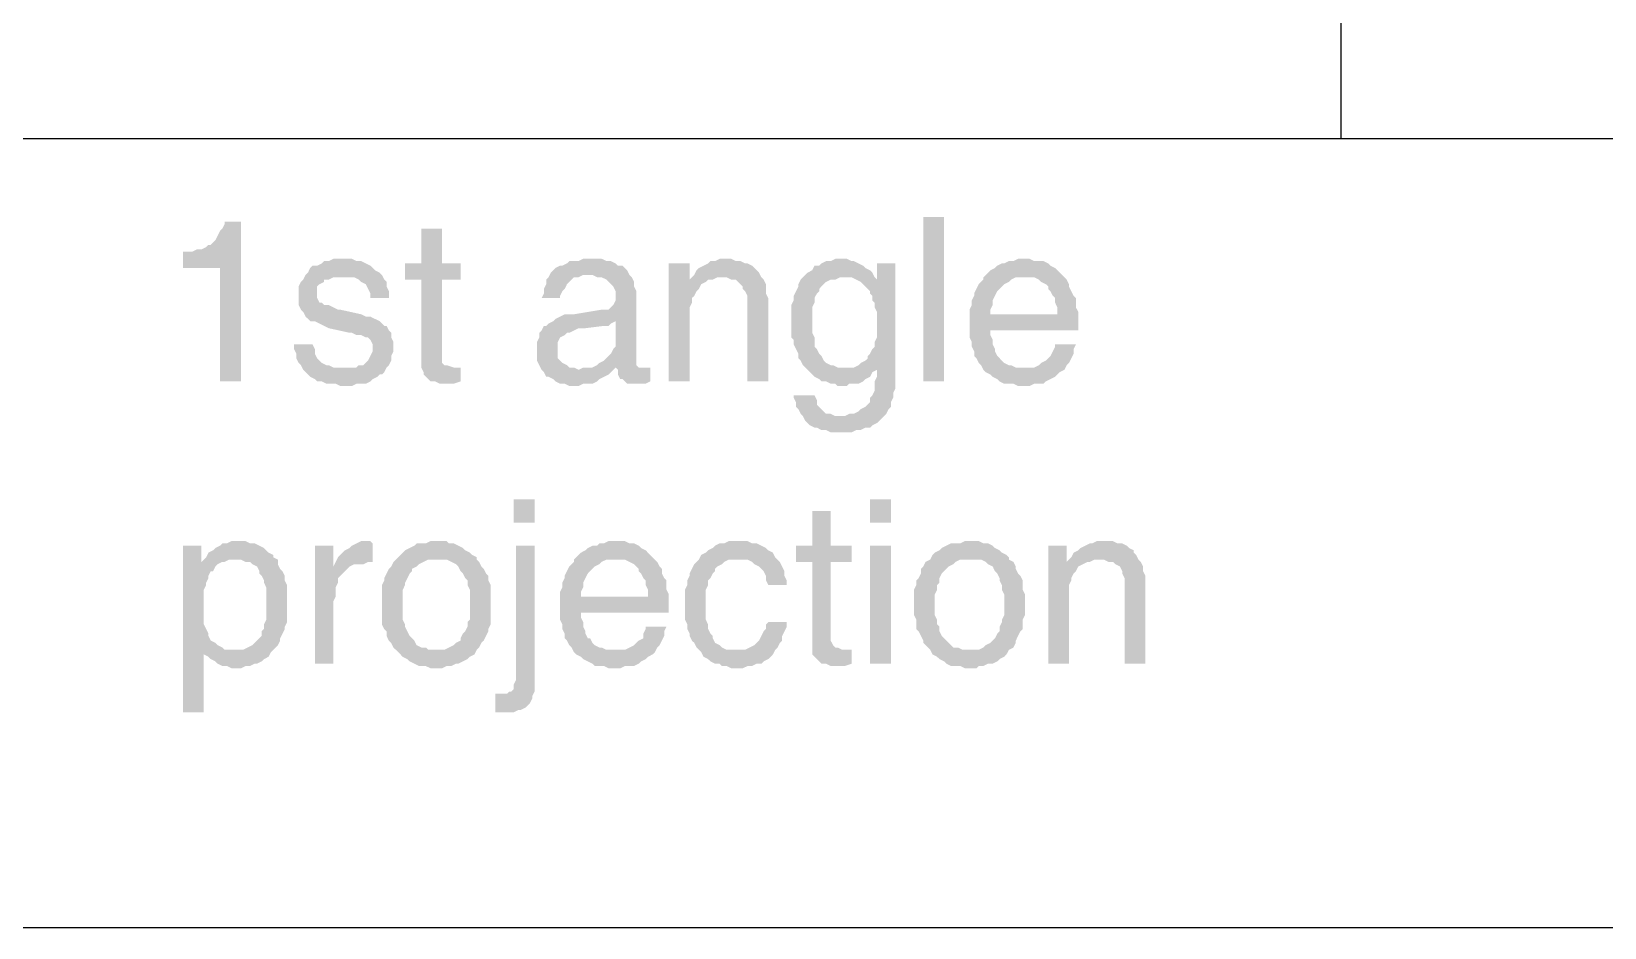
# Model space of a CAD drawing. Header units: inches. Extents: x 3613 to 8393, y -2205 to -794.
# Drawn here: x 8290.45 to 8321.14, y -1531.18 to -1513.7 of the extents above; entities that cross this region are included whole.
import ezdxf

# ---------------------------------------------------------------- set-up
doc = ezdxf.new("R2010")
doc.units = ezdxf.units.IN
doc.header["$MEASUREMENT"] = 0

msp = doc.modelspace()

# ---------------------------------------------------------------- hatches: boundary and pattern name
at = {"transparency": 33554559}
for points in [[(8294.537, -1517.413), (8294.221, -1517.413), (8294.221, -1517.458), (8294.176, -1517.548), (8294.13, -1517.593), (8294.085, -1517.684), (8294.04, -1517.774), (8293.995, -1517.819), (8293.95, -1517.864), (8293.905, -1517.864), (8293.86, -1517.909), (8293.769, -1517.954), (8293.679, -1517.954), (8293.589, -1517.999), (8293.408, -1517.999), (8293.408, -1518.315), (8294.13, -1518.315), (8294.13, -1520.527), (8294.537, -1520.527)], [(8298.463, -1517.548), (8298.057, -1517.548), (8298.057, -1518.225), (8297.741, -1518.225), (8297.741, -1518.541), (8298.057, -1518.541), (8298.057, -1520.256), (8298.102, -1520.346), (8298.102, -1520.391), (8298.147, -1520.437), (8298.192, -1520.482), (8298.238, -1520.527), (8298.328, -1520.527), (8298.418, -1520.572), (8298.689, -1520.572), (8298.824, -1520.527), (8298.824, -1520.256), (8298.689, -1520.256), (8298.553, -1520.211), (8298.508, -1520.211), (8298.463, -1520.166), (8298.463, -1518.541), (8298.824, -1518.541), (8298.824, -1518.225), (8298.463, -1518.225)], [(8307.851, -1520.527), (8307.851, -1517.322), (8308.257, -1517.322), (8308.257, -1520.527)], [(8296.523, -1518.135), (8296.342, -1518.135), (8296.252, -1518.18), (8296.161, -1518.18), (8296.116, -1518.225), (8296.026, -1518.27), (8295.936, -1518.27), (8295.891, -1518.315), (8295.846, -1518.406), (8295.8, -1518.451), (8295.755, -1518.541), (8295.71, -1518.586), (8295.665, -1518.676), (8295.665, -1519.037), (8295.71, -1519.128), (8295.755, -1519.173), (8295.8, -1519.263), (8295.846, -1519.308), (8295.891, -1519.353), (8295.981, -1519.353), (8296.071, -1519.399), (8296.161, -1519.444), (8296.252, -1519.489), (8296.658, -1519.579), (8296.703, -1519.579), (8296.793, -1519.624), (8296.884, -1519.624), (8296.974, -1519.669), (8297.019, -1519.669), (8297.064, -1519.714), (8297.109, -1519.805), (8297.109, -1519.94), (8297.064, -1520.03), (8297.019, -1520.121), (8296.974, -1520.166), (8296.929, -1520.211), (8296.838, -1520.211), (8296.793, -1520.256), (8296.568, -1520.256), (8295.755, -1520.301), (8295.8, -1520.346), (8295.846, -1520.391), (8295.891, -1520.437), (8295.981, -1520.482), (8296.026, -1520.527), (8296.116, -1520.527), (8296.207, -1520.572), (8296.387, -1520.572), (8296.477, -1520.617), (8296.703, -1520.617), (8296.793, -1520.572), (8296.974, -1520.572), (8297.064, -1520.527), (8297.109, -1520.482), (8297.199, -1520.437), (8297.245, -1520.391), (8297.29, -1520.391), (8297.335, -1520.346), (8297.38, -1520.256), (8297.425, -1520.211), (8297.47, -1520.121), (8297.47, -1520.03), (8297.515, -1519.94), (8297.515, -1519.85), (8297.515, -1519.76), (8297.47, -1519.669), (8297.47, -1519.579), (8297.425, -1519.534), (8297.38, -1519.444), (8297.335, -1519.444), (8297.29, -1519.399), (8297.245, -1519.353), (8297.154, -1519.308), (8297.064, -1519.263), (8296.974, -1519.263), (8296.884, -1519.218), (8296.477, -1519.128), (8296.432, -1519.128), (8296.342, -1519.083), (8296.252, -1519.037), (8296.161, -1519.037), (8296.116, -1518.992), (8296.071, -1518.992), (8296.026, -1518.902), (8296.026, -1518.676), (8296.071, -1518.631), (8296.161, -1518.586), (8296.161, -1518.541), (8296.252, -1518.541), (8296.342, -1518.496), (8296.523, -1518.496), (8297.29, -1518.451), (8297.245, -1518.406), (8297.154, -1518.36), (8297.109, -1518.315), (8297.064, -1518.27), (8296.974, -1518.225), (8296.884, -1518.18), (8296.793, -1518.18), (8296.703, -1518.135), (8296.613, -1518.135)], [(8301.397, -1518.135), (8301.216, -1518.135), (8301.126, -1518.18), (8300.945, -1518.18), (8300.9, -1518.225), (8300.81, -1518.27), (8300.765, -1518.27), (8300.675, -1518.315), (8300.63, -1518.36), (8300.584, -1518.406), (8300.539, -1518.496), (8300.494, -1518.541), (8300.494, -1518.631), (8300.449, -1518.722), (8300.449, -1518.812), (8300.404, -1518.902), (8300.765, -1518.902), (8300.765, -1518.857), (8300.81, -1518.767), (8300.855, -1518.722), (8300.9, -1518.631), (8300.945, -1518.586), (8300.991, -1518.541), (8301.036, -1518.496), (8301.126, -1518.496), (8301.216, -1518.451), (8302.119, -1518.451), (8302.074, -1518.36), (8302.029, -1518.315), (8301.983, -1518.27), (8301.893, -1518.27), (8301.848, -1518.225), (8301.758, -1518.18), (8301.668, -1518.18), (8301.577, -1518.135), (8301.487, -1518.135)], [(8303.292, -1518.225), (8302.886, -1518.225), (8302.886, -1520.527), (8303.292, -1520.527), (8303.292, -1519.308), (8303.292, -1519.083), (8303.337, -1518.992), (8303.337, -1518.902), (8303.383, -1518.857), (8303.428, -1518.767), (8303.473, -1518.722), (8303.473, -1518.722), (8303.518, -1518.631), (8303.608, -1518.586), (8303.292, -1518.541)], [(8304.014, -1518.135), (8303.879, -1518.135), (8303.789, -1518.18), (8303.699, -1518.18), (8303.653, -1518.225), (8303.563, -1518.27), (8303.473, -1518.315), (8303.428, -1518.36), (8303.383, -1518.451), (8303.292, -1518.541), (8303.608, -1518.586), (8303.653, -1518.541), (8303.744, -1518.541), (8303.834, -1518.496), (8304.691, -1518.496), (8304.646, -1518.406), (8304.601, -1518.36), (8304.556, -1518.315), (8304.511, -1518.27), (8304.421, -1518.225), (8304.376, -1518.225), (8304.285, -1518.18), (8304.195, -1518.18), (8304.105, -1518.135)], [(8306.271, -1518.135), (8306.136, -1518.135), (8306.045, -1518.18), (8305.955, -1518.18), (8305.865, -1518.225), (8305.82, -1518.27), (8305.729, -1518.27), (8305.684, -1518.36), (8305.594, -1518.406), (8305.549, -1518.451), (8305.504, -1518.496), (8306.452, -1518.496), (8306.542, -1518.541), (8306.632, -1518.586), (8306.948, -1518.541), (8306.903, -1518.496), (8306.903, -1518.496), (8306.858, -1518.406), (8306.813, -1518.36), (8306.722, -1518.315), (8306.677, -1518.27), (8306.587, -1518.225), (8306.497, -1518.18), (8306.452, -1518.18), (8306.361, -1518.135)], [(8307.309, -1518.225), (8306.948, -1518.225), (8306.948, -1518.541), (8306.632, -1518.586), (8306.677, -1518.631), (8306.722, -1518.676), (8306.813, -1518.767), (8306.813, -1518.812), (8306.858, -1518.857), (8306.858, -1518.947), (8306.903, -1518.992), (8306.903, -1519.083), (8306.948, -1519.173), (8306.948, -1519.669), (8306.903, -1519.76), (8306.903, -1519.85), (8306.858, -1519.895), (8306.813, -1519.985), (8306.768, -1520.03), (8306.768, -1520.076), (8306.722, -1520.121), (8306.632, -1520.166), (8306.587, -1520.211), (8306.497, -1520.256), (8306.316, -1520.256), (8306.948, -1520.301), (8306.948, -1520.437), (8306.903, -1520.527), (8306.903, -1520.707), (8306.858, -1520.798), (8306.813, -1520.843), (8306.813, -1520.933), (8306.768, -1520.978), (8306.722, -1521.023), (8306.632, -1521.068), (8306.587, -1521.114), (8306.497, -1521.159), (8306.406, -1521.159), (8306.316, -1521.204), (8306.226, -1521.204), (8307.083, -1521.204), (8307.129, -1521.159), (8307.174, -1521.068), (8307.219, -1521.023), (8307.219, -1520.933), (8307.264, -1520.843), (8307.264, -1520.753), (8307.309, -1520.662), (8307.309, -1520.391)], [(8309.836, -1518.135), (8309.701, -1518.135), (8309.611, -1518.18), (8309.521, -1518.18), (8309.43, -1518.225), (8309.385, -1518.225), (8309.295, -1518.27), (8309.25, -1518.315), (8309.16, -1518.36), (8309.114, -1518.406), (8309.024, -1518.496), (8310.017, -1518.496), (8310.107, -1518.541), (8310.152, -1518.586), (8310.243, -1518.631), (8310.288, -1518.676), (8310.288, -1518.722), (8310.333, -1518.767), (8310.378, -1518.857), (8310.423, -1518.902), (8310.423, -1518.992), (8310.468, -1519.083), (8310.468, -1519.218), (8308.753, -1519.218), (8308.753, -1519.669), (8308.798, -1519.76), (8308.798, -1519.85), (8308.844, -1519.94), (8308.844, -1520.03), (8308.889, -1520.076), (8308.934, -1520.166), (8308.979, -1520.211), (8309.024, -1520.301), (8309.836, -1520.256), (8309.656, -1520.256), (8309.566, -1520.211), (8309.521, -1520.211), (8309.43, -1520.166), (8309.385, -1520.121), (8309.295, -1520.03), (8309.295, -1520.03), (8309.25, -1519.94), (8309.25, -1519.895), (8309.205, -1519.805), (8309.205, -1519.714), (8309.16, -1519.624), (8309.16, -1519.534), (8310.875, -1519.534), (8310.875, -1519.173), (8310.829, -1519.083), (8310.829, -1518.902), (8310.784, -1518.857), (8310.739, -1518.767), (8310.694, -1518.676), (8310.694, -1518.631), (8310.649, -1518.541), (8310.604, -1518.496), (8310.559, -1518.451), (8310.468, -1518.36), (8310.423, -1518.315), (8310.333, -1518.27), (8310.288, -1518.225), (8310.198, -1518.18), (8310.017, -1518.18), (8309.927, -1518.135)], [(8297.29, -1518.451), (8296.523, -1518.496), (8296.748, -1518.496), (8296.838, -1518.541), (8296.884, -1518.586), (8296.884, -1518.586), (8296.974, -1518.631), (8297.019, -1518.722), (8297.064, -1518.812), (8297.064, -1518.902), (8297.425, -1518.902), (8297.425, -1518.767), (8297.38, -1518.676), (8297.38, -1518.586), (8297.335, -1518.541)], [(8302.119, -1518.451), (8301.307, -1518.451), (8301.397, -1518.451), (8301.487, -1518.496), (8301.577, -1518.496), (8301.668, -1518.541), (8301.713, -1518.586), (8301.758, -1518.631), (8301.803, -1518.676), (8301.848, -1518.767), (8301.848, -1518.947), (8301.803, -1519.037), (8301.758, -1519.083), (8301.713, -1519.128), (8301.577, -1519.128), (8301.036, -1519.218), (8300.855, -1519.218), (8300.765, -1519.263), (8300.675, -1519.308), (8300.63, -1519.353), (8301.848, -1519.353), (8301.848, -1519.76), (8301.848, -1519.85), (8301.803, -1519.895), (8301.758, -1519.985), (8301.713, -1520.03), (8301.622, -1520.121), (8301.622, -1520.121), (8301.532, -1520.166), (8301.487, -1520.211), (8301.397, -1520.256), (8301.216, -1520.256), (8301.126, -1520.301), (8300.404, -1520.301), (8300.449, -1520.346), (8300.494, -1520.437), (8300.539, -1520.437), (8300.63, -1520.482), (8300.675, -1520.527), (8300.765, -1520.572), (8300.855, -1520.572), (8300.945, -1520.617), (8301.126, -1520.617), (8301.216, -1520.572), (8301.397, -1520.572), (8301.487, -1520.527), (8301.532, -1520.482), (8301.622, -1520.437), (8301.713, -1520.391), (8301.758, -1520.346), (8301.803, -1520.301), (8301.848, -1520.256), (8302.299, -1520.256), (8302.254, -1520.211), (8302.254, -1518.767), (8302.209, -1518.676), (8302.209, -1518.586), (8302.164, -1518.496)], [(8304.691, -1518.496), (8303.924, -1518.496), (8304.014, -1518.496), (8304.105, -1518.541), (8304.195, -1518.541), (8304.24, -1518.586), (8304.285, -1518.631), (8304.33, -1518.676), (8304.33, -1518.722), (8304.376, -1518.767), (8304.421, -1518.857), (8304.421, -1520.527), (8304.827, -1520.527), (8304.827, -1518.902), (8304.782, -1518.812), (8304.782, -1518.631), (8304.737, -1518.541)], [(8305.504, -1518.496), (8305.459, -1518.541), (8305.414, -1518.631), (8305.414, -1518.676), (8305.368, -1518.767), (8305.323, -1518.857), (8305.323, -1518.947), (8305.278, -1519.037), (8305.278, -1519.669), (8305.323, -1519.714), (8305.323, -1519.805), (8305.368, -1519.895), (8305.414, -1519.985), (8305.414, -1520.076), (8305.459, -1520.121), (8305.504, -1520.211), (8305.549, -1520.256), (8305.594, -1520.301), (8305.684, -1520.391), (8305.729, -1520.437), (8305.82, -1520.482), (8305.865, -1520.527), (8305.955, -1520.527), (8306.045, -1520.572), (8306.136, -1520.572), (8306.181, -1520.617), (8306.361, -1520.617), (8306.406, -1520.572), (8306.587, -1520.572), (8306.677, -1520.527), (8306.722, -1520.482), (8306.813, -1520.437), (8306.858, -1520.346), (8306.948, -1520.301), (8306.948, -1520.301), (8306.316, -1520.256), (8306.181, -1520.256), (8306.091, -1520.211), (8306.045, -1520.211), (8305.955, -1520.166), (8305.91, -1520.121), (8305.865, -1520.03), (8305.82, -1519.985), (8305.775, -1519.895), (8305.729, -1519.85), (8305.729, -1519.669), (8305.684, -1519.579), (8305.684, -1519.083), (8305.729, -1518.992), (8305.729, -1518.902), (8305.775, -1518.812), (8305.82, -1518.767), (8305.82, -1518.722), (8305.865, -1518.676), (8305.91, -1518.631), (8305.955, -1518.586), (8306.045, -1518.541), (8306.136, -1518.541), (8306.226, -1518.496), (8306.316, -1518.496)], [(8309.024, -1518.496), (8309.024, -1518.541), (8308.979, -1518.586), (8308.934, -1518.631), (8308.889, -1518.722), (8308.844, -1518.812), (8308.844, -1518.857), (8308.798, -1518.947), (8308.798, -1519.037), (8308.753, -1519.128), (8308.753, -1519.218), (8309.16, -1519.218), (8309.16, -1519.128), (8309.205, -1519.037), (8309.205, -1518.947), (8309.25, -1518.857), (8309.295, -1518.767), (8309.34, -1518.722), (8309.385, -1518.676), (8309.43, -1518.631), (8309.521, -1518.586), (8309.566, -1518.541), (8309.656, -1518.496), (8309.836, -1518.496)], [(8300.63, -1519.353), (8300.539, -1519.399), (8300.494, -1519.444), (8300.449, -1519.444), (8300.404, -1519.534), (8300.359, -1519.579), (8300.359, -1519.669), (8300.314, -1519.76), (8300.314, -1519.94), (8300.314, -1520.121), (8300.359, -1520.211), (8300.404, -1520.301), (8301.126, -1520.301), (8301.036, -1520.256), (8300.945, -1520.256), (8300.9, -1520.211), (8300.81, -1520.166), (8300.765, -1520.121), (8300.72, -1520.076), (8300.72, -1519.76), (8300.765, -1519.669), (8300.855, -1519.624), (8300.9, -1519.579), (8300.945, -1519.579), (8301.036, -1519.534), (8301.126, -1519.489), (8301.261, -1519.489), (8301.622, -1519.444), (8301.713, -1519.444), (8301.758, -1519.399), (8301.848, -1519.353)], [(8295.936, -1519.805), (8295.575, -1519.805), (8295.575, -1519.895), (8295.62, -1519.985), (8295.62, -1520.076), (8295.665, -1520.166), (8295.71, -1520.211), (8295.755, -1520.301), (8296.568, -1520.256), (8296.342, -1520.256), (8296.252, -1520.211), (8296.207, -1520.211), (8296.116, -1520.166), (8296.071, -1520.121), (8296.026, -1520.076), (8295.981, -1519.985), (8295.981, -1519.895)], [(8310.829, -1519.805), (8310.423, -1519.805), (8310.423, -1519.85), (8310.378, -1519.94), (8310.333, -1520.03), (8310.288, -1520.076), (8310.243, -1520.121), (8310.152, -1520.166), (8310.107, -1520.211), (8310.017, -1520.256), (8309.836, -1520.256), (8309.024, -1520.301), (8309.024, -1520.301), (8309.069, -1520.346), (8309.16, -1520.391), (8309.205, -1520.437), (8309.295, -1520.482), (8309.34, -1520.527), (8309.43, -1520.572), (8309.611, -1520.572), (8309.701, -1520.617), (8309.927, -1520.617), (8310.017, -1520.572), (8310.198, -1520.572), (8310.243, -1520.527), (8310.333, -1520.482), (8310.423, -1520.437), (8310.468, -1520.391), (8310.513, -1520.346), (8310.604, -1520.301), (8310.649, -1520.211), (8310.694, -1520.166), (8310.739, -1520.076), (8310.784, -1519.985), (8310.784, -1519.895)], [(8302.299, -1520.256), (8301.848, -1520.256), (8301.893, -1520.301), (8302.39, -1520.256), (8302.345, -1520.256)], [(8302.525, -1520.256), (8302.39, -1520.256), (8301.893, -1520.301), (8301.893, -1520.391), (8301.938, -1520.482), (8301.983, -1520.482), (8302.029, -1520.527), (8302.074, -1520.572), (8302.435, -1520.572), (8302.525, -1520.527)], [(8305.729, -1520.798), (8305.323, -1520.798), (8305.323, -1520.843), (8305.368, -1520.933), (8305.368, -1521.023), (8305.414, -1521.068), (8305.459, -1521.159), (8305.504, -1521.204), (8305.549, -1521.294), (8305.594, -1521.339), (8305.639, -1521.384), (8305.729, -1521.429), (8305.775, -1521.429), (8305.865, -1521.475), (8305.955, -1521.475), (8306.045, -1521.52), (8306.452, -1521.52), (8306.542, -1521.475), (8306.632, -1521.475), (8306.722, -1521.429), (8306.813, -1521.429), (8306.858, -1521.384), (8306.948, -1521.339), (8306.993, -1521.294), (8307.038, -1521.249), (8307.083, -1521.204), (8306.136, -1521.204), (8306.045, -1521.159), (8305.955, -1521.159), (8305.91, -1521.114), (8305.865, -1521.068), (8305.775, -1520.978), (8305.775, -1520.888)], [(8300.268, -1523.28), (8300.268, -1522.829), (8299.862, -1522.829), (8299.862, -1523.28)], [(8307.219, -1523.28), (8307.219, -1522.829), (8306.813, -1522.829), (8306.813, -1523.28)], [(8306.045, -1523.054), (8305.684, -1523.054), (8305.684, -1523.731), (8305.368, -1523.731), (8305.368, -1524.047), (8305.684, -1524.047), (8305.684, -1525.852), (8305.729, -1525.898), (8305.775, -1525.943), (8305.82, -1525.988), (8305.865, -1526.033), (8305.955, -1526.033), (8306.045, -1526.078), (8306.316, -1526.078), (8306.452, -1526.033), (8306.452, -1525.762), (8306.271, -1525.762), (8306.181, -1525.717), (8306.136, -1525.717), (8306.091, -1525.672), (8306.045, -1525.582), (8306.045, -1524.047), (8306.452, -1524.047), (8306.452, -1523.731), (8306.045, -1523.731)], [(8293.769, -1523.731), (8293.408, -1523.731), (8293.408, -1526.981), (8293.815, -1526.981), (8293.815, -1525.807), (8294.401, -1525.762), (8294.221, -1525.762), (8294.176, -1525.717), (8294.085, -1525.672), (8294.04, -1525.627), (8293.95, -1525.582), (8293.905, -1525.491), (8293.905, -1525.446), (8293.86, -1525.356), (8293.815, -1525.266), (8293.815, -1524.589), (8293.86, -1524.498), (8293.86, -1524.453), (8293.905, -1524.363), (8293.905, -1524.318), (8293.95, -1524.228), (8293.995, -1524.228), (8294.04, -1524.137), (8294.085, -1524.092), (8294.176, -1524.047), (8293.769, -1524.047)], [(8294.446, -1523.641), (8294.356, -1523.641), (8294.266, -1523.686), (8294.176, -1523.686), (8294.13, -1523.731), (8294.04, -1523.776), (8293.995, -1523.821), (8293.905, -1523.867), (8293.86, -1523.957), (8293.815, -1524.002), (8293.769, -1524.047), (8294.221, -1524.047), (8294.311, -1524.002), (8294.401, -1524.002), (8295.169, -1523.957), (8295.169, -1523.912), (8295.078, -1523.867), (8295.033, -1523.821), (8294.988, -1523.776), (8294.898, -1523.731), (8294.807, -1523.686), (8294.717, -1523.686), (8294.627, -1523.641), (8294.537, -1523.641)], [(8296.342, -1523.731), (8295.981, -1523.731), (8295.981, -1526.033), (8296.342, -1526.033), (8296.342, -1524.814), (8296.387, -1524.724), (8296.387, -1524.544), (8296.432, -1524.453), (8296.432, -1524.363), (8296.477, -1524.318), (8296.523, -1524.273), (8296.568, -1524.228), (8296.613, -1524.183), (8296.658, -1524.137), (8296.342, -1524.137)], [(8296.974, -1523.641), (8296.884, -1523.641), (8296.793, -1523.686), (8296.703, -1523.731), (8296.658, -1523.776), (8296.568, -1523.821), (8296.523, -1523.867), (8296.432, -1523.957), (8296.432, -1523.957), (8296.387, -1524.047), (8297.109, -1524.047), (8297.109, -1523.686), (8297.064, -1523.641)], [(8298.328, -1523.641), (8298.238, -1523.641), (8298.147, -1523.686), (8297.967, -1523.686), (8297.922, -1523.731), (8297.831, -1523.776), (8297.741, -1523.821), (8297.696, -1523.867), (8297.651, -1523.912), (8297.561, -1524.002), (8297.561, -1524.002), (8297.515, -1524.047), (8297.47, -1524.137), (8297.425, -1524.183), (8297.38, -1524.273), (8297.335, -1524.363), (8297.335, -1524.408), (8297.29, -1524.498), (8297.29, -1525.266), (8297.335, -1525.356), (8297.38, -1525.401), (8297.38, -1525.491), (8297.425, -1525.582), (8297.47, -1525.627), (8297.515, -1525.717), (8297.561, -1525.762), (8298.328, -1525.762), (8298.192, -1525.762), (8298.147, -1525.717), (8298.057, -1525.717), (8297.967, -1525.672), (8297.922, -1525.582), (8297.876, -1525.537), (8297.831, -1525.491), (8297.786, -1525.401), (8297.741, -1525.311), (8297.741, -1525.266), (8297.696, -1525.175), (8297.696, -1524.589), (8297.741, -1524.498), (8297.741, -1524.453), (8297.786, -1524.363), (8297.831, -1524.273), (8297.876, -1524.228), (8297.876, -1524.183), (8297.967, -1524.137), (8298.012, -1524.092), (8298.102, -1524.047), (8298.192, -1524.002), (8298.328, -1524.002), (8299.14, -1523.957), (8299.05, -1523.912), (8299.005, -1523.867), (8298.915, -1523.821), (8298.869, -1523.776), (8298.779, -1523.731), (8298.689, -1523.686), (8298.599, -1523.686), (8298.553, -1523.641), (8298.463, -1523.641)], [(8300.268, -1523.731), (8299.907, -1523.731), (8299.907, -1526.349), (8299.862, -1526.439), (8299.862, -1526.529), (8299.817, -1526.575), (8299.772, -1526.575), (8299.727, -1526.62), (8299.501, -1526.62), (8299.501, -1526.981), (8299.862, -1526.981), (8299.953, -1526.936), (8299.998, -1526.936), (8300.088, -1526.89), (8300.133, -1526.845), (8300.178, -1526.8), (8300.223, -1526.71), (8300.223, -1526.665), (8300.268, -1526.575), (8300.268, -1526.349)], [(8301.848, -1523.641), (8301.713, -1523.641), (8301.622, -1523.686), (8301.532, -1523.686), (8301.487, -1523.731), (8301.397, -1523.731), (8301.307, -1523.776), (8301.261, -1523.821), (8301.171, -1523.867), (8301.126, -1523.912), (8301.036, -1524.002), (8302.029, -1524.002), (8302.119, -1524.047), (8302.209, -1524.092), (8302.254, -1524.137), (8302.299, -1524.183), (8302.299, -1524.228), (8302.345, -1524.273), (8302.39, -1524.363), (8302.435, -1524.408), (8302.435, -1524.498), (8302.48, -1524.589), (8302.48, -1524.724), (8300.765, -1524.724), (8300.765, -1525.175), (8300.81, -1525.266), (8300.81, -1525.356), (8300.855, -1525.446), (8300.855, -1525.537), (8300.9, -1525.582), (8300.945, -1525.672), (8300.991, -1525.717), (8301.036, -1525.807), (8301.848, -1525.762), (8301.668, -1525.762), (8301.577, -1525.717), (8301.532, -1525.717), (8301.442, -1525.672), (8301.397, -1525.627), (8301.352, -1525.537), (8301.307, -1525.537), (8301.261, -1525.446), (8301.261, -1525.401), (8301.216, -1525.311), (8301.216, -1525.221), (8301.171, -1525.13), (8301.171, -1525.04), (8302.886, -1525.04), (8302.886, -1524.679), (8302.841, -1524.589), (8302.841, -1524.408), (8302.796, -1524.363), (8302.751, -1524.273), (8302.751, -1524.183), (8302.706, -1524.137), (8302.66, -1524.047), (8302.615, -1524.002), (8302.57, -1523.957), (8302.48, -1523.867), (8302.435, -1523.821), (8302.345, -1523.776), (8302.299, -1523.731), (8302.209, -1523.686), (8302.119, -1523.686), (8302.029, -1523.641), (8301.938, -1523.641)], [(8304.24, -1523.641), (8304.06, -1523.641), (8303.969, -1523.686), (8303.879, -1523.686), (8303.789, -1523.731), (8303.744, -1523.776), (8303.653, -1523.821), (8303.608, -1523.867), (8303.518, -1523.912), (8303.473, -1524.002), (8304.421, -1524.002), (8304.511, -1524.047), (8304.556, -1524.092), (8304.646, -1524.137), (8304.691, -1524.183), (8304.737, -1524.228), (8304.782, -1524.318), (8304.782, -1524.408), (8304.827, -1524.498), (8305.188, -1524.498), (8305.188, -1524.408), (8305.143, -1524.318), (8305.143, -1524.228), (8305.098, -1524.137), (8305.052, -1524.047), (8305.007, -1524.002), (8304.962, -1523.957), (8304.917, -1523.867), (8304.917, -1523.867), (8304.827, -1523.821), (8304.782, -1523.776), (8304.691, -1523.731), (8304.601, -1523.686), (8304.511, -1523.686), (8304.421, -1523.641), (8304.33, -1523.641)], [(8307.219, -1526.033), (8307.219, -1523.731), (8306.813, -1523.731), (8306.813, -1526.033)], [(8308.753, -1523.641), (8308.663, -1523.641), (8308.573, -1523.686), (8308.392, -1523.686), (8308.302, -1523.731), (8308.212, -1523.776), (8308.167, -1523.821), (8308.076, -1523.867), (8308.031, -1523.912), (8307.986, -1524.002), (8307.986, -1524.002), (8307.896, -1524.047), (8307.851, -1524.137), (8307.806, -1524.183), (8307.806, -1524.273), (8307.76, -1524.363), (8307.715, -1524.408), (8307.715, -1524.498), (8307.67, -1524.589), (8307.67, -1525.085), (8307.715, -1525.175), (8307.715, -1525.356), (8307.76, -1525.401), (8307.806, -1525.491), (8307.851, -1525.582), (8307.851, -1525.627), (8307.941, -1525.717), (8307.986, -1525.762), (8308.753, -1525.762), (8308.618, -1525.762), (8308.528, -1525.717), (8308.437, -1525.717), (8308.392, -1525.672), (8308.302, -1525.582), (8308.257, -1525.537), (8308.212, -1525.491), (8308.167, -1525.401), (8308.167, -1525.311), (8308.121, -1525.266), (8308.121, -1525.175), (8308.076, -1525.085), (8308.076, -1524.679), (8308.121, -1524.589), (8308.121, -1524.498), (8308.167, -1524.453), (8308.167, -1524.363), (8308.212, -1524.273), (8308.257, -1524.228), (8308.302, -1524.183), (8308.347, -1524.137), (8308.437, -1524.092), (8308.483, -1524.047), (8308.573, -1524.002), (8308.753, -1524.002), (8309.521, -1523.957), (8309.475, -1523.912), (8309.385, -1523.867), (8309.34, -1523.821), (8309.25, -1523.776), (8309.205, -1523.731), (8309.114, -1523.686), (8309.024, -1523.686), (8308.934, -1523.641), (8308.844, -1523.641)], [(8310.649, -1523.731), (8310.288, -1523.731), (8310.288, -1526.033), (8310.694, -1526.033), (8310.694, -1524.814), (8310.694, -1524.498), (8310.739, -1524.408), (8310.739, -1524.363), (8310.784, -1524.273), (8310.829, -1524.228), (8310.829, -1524.228), (8310.875, -1524.137), (8310.965, -1524.092), (8310.649, -1524.047)], [(8311.371, -1523.641), (8311.236, -1523.641), (8311.145, -1523.686), (8311.1, -1523.686), (8311.01, -1523.731), (8310.92, -1523.776), (8310.875, -1523.821), (8310.784, -1523.867), (8310.739, -1523.957), (8310.649, -1524.047), (8310.965, -1524.092), (8311.055, -1524.047), (8311.1, -1524.047), (8311.19, -1524.002), (8312.048, -1524.002), (8312.003, -1523.912), (8311.958, -1523.867), (8311.958, -1523.821), (8311.867, -1523.776), (8311.822, -1523.731), (8311.732, -1523.686), (8311.642, -1523.686), (8311.552, -1523.641), (8311.461, -1523.641)], [(8295.169, -1523.957), (8294.401, -1524.002), (8294.537, -1524.002), (8294.627, -1524.047), (8294.717, -1524.047), (8294.762, -1524.092), (8294.853, -1524.137), (8294.898, -1524.228), (8294.898, -1524.273), (8294.943, -1524.318), (8294.988, -1524.408), (8294.988, -1524.453), (8295.033, -1524.544), (8295.033, -1524.86), (8295.033, -1525.175), (8294.988, -1525.266), (8294.988, -1525.356), (8294.943, -1525.401), (8294.943, -1525.491), (8294.898, -1525.537), (8294.853, -1525.582), (8294.807, -1525.627), (8294.762, -1525.672), (8294.672, -1525.717), (8294.582, -1525.762), (8294.401, -1525.762), (8293.815, -1525.807), (8293.815, -1525.852), (8293.905, -1525.898), (8293.95, -1525.943), (8294.04, -1525.988), (8294.085, -1526.033), (8294.176, -1526.078), (8294.266, -1526.078), (8294.356, -1526.123), (8294.537, -1526.123), (8294.627, -1526.078), (8294.717, -1526.078), (8294.807, -1526.033), (8294.853, -1526.033), (8294.943, -1525.988), (8294.988, -1525.943), (8295.078, -1525.898), (8295.123, -1525.807), (8295.169, -1525.762), (8295.214, -1525.717), (8295.259, -1525.672), (8295.304, -1525.582), (8295.304, -1525.537), (8295.349, -1525.446), (8295.394, -1525.356), (8295.394, -1525.311), (8295.439, -1525.221), (8295.439, -1524.498), (8295.394, -1524.408), (8295.394, -1524.318), (8295.349, -1524.228), (8295.304, -1524.183), (8295.259, -1524.092), (8295.259, -1524.002)], [(8296.387, -1524.047), (8296.342, -1524.137), (8296.658, -1524.137), (8296.748, -1524.092), (8296.929, -1524.092), (8297.019, -1524.047)], [(8299.14, -1523.957), (8298.328, -1524.002), (8298.553, -1524.002), (8298.644, -1524.047), (8298.734, -1524.092), (8298.779, -1524.137), (8298.824, -1524.228), (8298.869, -1524.273), (8298.915, -1524.363), (8298.96, -1524.408), (8298.96, -1524.498), (8299.005, -1524.589), (8299.005, -1525.175), (8298.96, -1525.221), (8298.96, -1525.311), (8298.915, -1525.401), (8298.869, -1525.446), (8298.824, -1525.537), (8298.824, -1525.582), (8298.734, -1525.627), (8298.689, -1525.672), (8298.599, -1525.717), (8298.508, -1525.762), (8297.561, -1525.762), (8297.651, -1525.852), (8297.696, -1525.898), (8297.786, -1525.943), (8297.831, -1525.988), (8297.922, -1526.033), (8298.012, -1526.078), (8298.147, -1526.078), (8298.238, -1526.123), (8298.463, -1526.123), (8298.553, -1526.078), (8298.644, -1526.078), (8298.734, -1526.033), (8298.779, -1526.033), (8298.869, -1525.988), (8298.96, -1525.943), (8299.005, -1525.898), (8299.095, -1525.852), (8299.14, -1525.762), (8299.14, -1525.762), (8299.185, -1525.717), (8299.23, -1525.627), (8299.276, -1525.582), (8299.321, -1525.491), (8299.366, -1525.401), (8299.366, -1525.356), (8299.411, -1525.266), (8299.411, -1524.86), (8299.411, -1524.498), (8299.366, -1524.408), (8299.366, -1524.318), (8299.321, -1524.273), (8299.276, -1524.183), (8299.23, -1524.137), (8299.185, -1524.047), (8299.14, -1524.002)], [(8301.036, -1524.002), (8301.036, -1524.047), (8300.991, -1524.092), (8300.945, -1524.137), (8300.9, -1524.228), (8300.855, -1524.318), (8300.855, -1524.363), (8300.81, -1524.453), (8300.81, -1524.544), (8300.765, -1524.634), (8300.765, -1524.724), (8301.171, -1524.724), (8301.171, -1524.634), (8301.216, -1524.544), (8301.216, -1524.453), (8301.261, -1524.363), (8301.307, -1524.273), (8301.352, -1524.228), (8301.397, -1524.183), (8301.442, -1524.137), (8301.532, -1524.092), (8301.577, -1524.047), (8301.668, -1524.002), (8301.848, -1524.002)], [(8303.473, -1524.002), (8303.428, -1524.047), (8303.383, -1524.092), (8303.337, -1524.183), (8303.292, -1524.273), (8303.292, -1524.318), (8303.247, -1524.408), (8303.247, -1524.498), (8303.202, -1524.589), (8303.202, -1525.175), (8303.247, -1525.266), (8303.247, -1525.356), (8303.292, -1525.446), (8303.292, -1525.491), (8303.337, -1525.582), (8303.383, -1525.627), (8303.428, -1525.717), (8303.473, -1525.762), (8304.24, -1525.762), (8304.014, -1525.762), (8303.924, -1525.717), (8303.879, -1525.672), (8303.789, -1525.627), (8303.744, -1525.537), (8303.744, -1525.491), (8303.699, -1525.446), (8303.653, -1525.356), (8303.653, -1525.266), (8303.608, -1525.175), (8303.608, -1524.589), (8303.653, -1524.498), (8303.653, -1524.408), (8303.699, -1524.363), (8303.744, -1524.273), (8303.789, -1524.228), (8303.789, -1524.183), (8303.834, -1524.137), (8303.924, -1524.092), (8303.969, -1524.047), (8304.06, -1524.002), (8304.24, -1524.002)], [(8309.521, -1523.957), (8308.753, -1524.002), (8308.979, -1524.002), (8309.069, -1524.047), (8309.114, -1524.092), (8309.205, -1524.137), (8309.25, -1524.228), (8309.295, -1524.273), (8309.34, -1524.363), (8309.34, -1524.408), (8309.385, -1524.498), (8309.385, -1524.589), (8309.43, -1524.679), (8309.43, -1525.085), (8309.385, -1525.175), (8309.385, -1525.221), (8309.34, -1525.311), (8309.34, -1525.401), (8309.295, -1525.446), (8309.25, -1525.537), (8309.205, -1525.582), (8309.16, -1525.627), (8309.069, -1525.672), (8309.024, -1525.717), (8308.934, -1525.762), (8307.986, -1525.762), (8308.031, -1525.852), (8308.121, -1525.898), (8308.167, -1525.943), (8308.257, -1525.988), (8308.302, -1526.033), (8308.392, -1526.078), (8308.573, -1526.078), (8308.663, -1526.123), (8308.889, -1526.123), (8308.934, -1526.078), (8309.024, -1526.078), (8309.114, -1526.033), (8309.205, -1526.033), (8309.295, -1525.988), (8309.34, -1525.943), (8309.43, -1525.898), (8309.475, -1525.852), (8309.521, -1525.762), (8309.521, -1525.762), (8309.611, -1525.717), (8309.656, -1525.627), (8309.656, -1525.582), (8309.701, -1525.491), (8309.746, -1525.401), (8309.791, -1525.356), (8309.791, -1525.175), (8309.836, -1525.085), (8309.836, -1524.86), (8309.836, -1524.679), (8309.791, -1524.589), (8309.791, -1524.408), (8309.746, -1524.318), (8309.701, -1524.273), (8309.656, -1524.183), (8309.656, -1524.137), (8309.611, -1524.047), (8309.521, -1524.002)], [(8312.048, -1524.002), (8311.281, -1524.002), (8311.371, -1524.002), (8311.461, -1524.047), (8311.552, -1524.047), (8311.597, -1524.092), (8311.687, -1524.137), (8311.687, -1524.137), (8311.732, -1524.228), (8311.732, -1524.273), (8311.777, -1524.363), (8311.777, -1526.033), (8312.183, -1526.033), (8312.183, -1524.318), (8312.138, -1524.228), (8312.138, -1524.137), (8312.093, -1524.047)], [(8305.188, -1525.221), (8304.827, -1525.221), (8304.782, -1525.266), (8304.782, -1525.356), (8304.737, -1525.401), (8304.691, -1525.491), (8304.646, -1525.582), (8304.601, -1525.627), (8304.556, -1525.672), (8304.466, -1525.717), (8304.376, -1525.762), (8303.473, -1525.762), (8303.518, -1525.807), (8303.563, -1525.898), (8303.653, -1525.943), (8303.699, -1525.988), (8303.789, -1526.033), (8303.879, -1526.033), (8303.924, -1526.078), (8304.014, -1526.078), (8304.105, -1526.123), (8304.33, -1526.123), (8304.421, -1526.078), (8304.511, -1526.078), (8304.601, -1526.033), (8304.691, -1526.033), (8304.737, -1525.988), (8304.827, -1525.943), (8304.872, -1525.898), (8304.917, -1525.852), (8304.962, -1525.762), (8305.007, -1525.717), (8305.052, -1525.627), (8305.098, -1525.582), (8305.098, -1525.491), (8305.143, -1525.401), (8305.188, -1525.311)], [(8302.841, -1525.311), (8302.435, -1525.311), (8302.435, -1525.356), (8302.39, -1525.446), (8302.39, -1525.537), (8302.299, -1525.582), (8302.254, -1525.627), (8302.209, -1525.672), (8302.119, -1525.717), (8302.029, -1525.762), (8301.848, -1525.762), (8301.036, -1525.807), (8301.036, -1525.807), (8301.081, -1525.852), (8301.171, -1525.898), (8301.216, -1525.943), (8301.307, -1525.988), (8301.397, -1526.033), (8301.442, -1526.078), (8301.622, -1526.078), (8301.713, -1526.123), (8301.938, -1526.123), (8302.029, -1526.078), (8302.209, -1526.078), (8302.299, -1526.033), (8302.345, -1525.988), (8302.435, -1525.943), (8302.48, -1525.898), (8302.57, -1525.852), (8302.615, -1525.807), (8302.66, -1525.717), (8302.706, -1525.672), (8302.751, -1525.582), (8302.796, -1525.491), (8302.796, -1525.401)]]:
    msp.add_hatch(color=256, dxfattribs=at).paths.add_polyline_path(points)

# ---------------------------------------------------------------- linework, layer by layer
msp.add_line((8316, -1259.827), (8316, -1515.788))
for points in [[(7992.81, -1515.788), (8389.248, -1515.788)], [(7992.81, -1531.178), (8341.88, -1531.178)]]:
    msp.add_lwpolyline(points)

doc.saveas('drawing.dxf')
